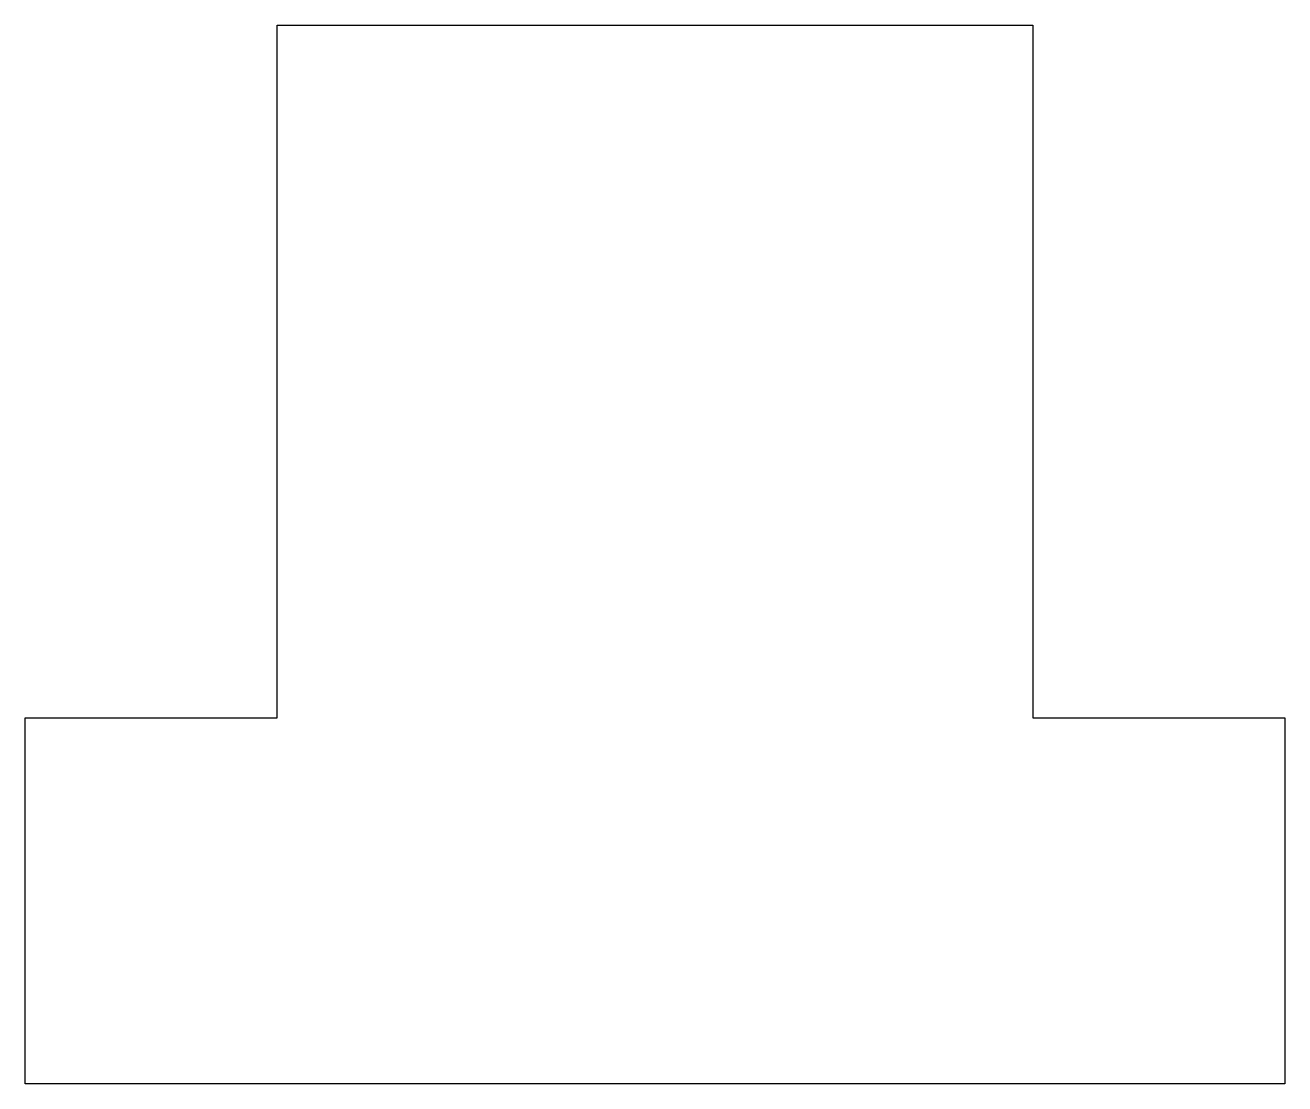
# Model space of a CAD drawing. Extents: x 126.66 to 130, y -15.62 to -12.82.
import ezdxf

# ---------------------------------------------------------------- set-up
doc = ezdxf.new("R2010")
doc.units = 0
doc.layers.add('Text', color=7, linetype='Continuous')

msp = doc.modelspace()

# ---------------------------------------------------------------- linework, layer by layer
at = {"layer": 'Text'}
for p, q in [((127.3293, -12.8207), (129.3293, -12.8207)), ((127.3293, -14.654), (127.3293, -12.8207)), ((129.3293, -12.8207), (129.3293, -14.654)), ((126.6626, -15.6227), (126.6626, -14.654)), ((126.6626, -14.654), (127.3293, -14.654)), ((129.3293, -14.654), (129.996, -14.654)), ((129.996, -14.654), (129.996, -15.6227)), ((129.996, -15.6227), (126.6626, -15.6227))]:
    msp.add_line(p, q, dxfattribs=at)

doc.saveas('drawing.dxf')
